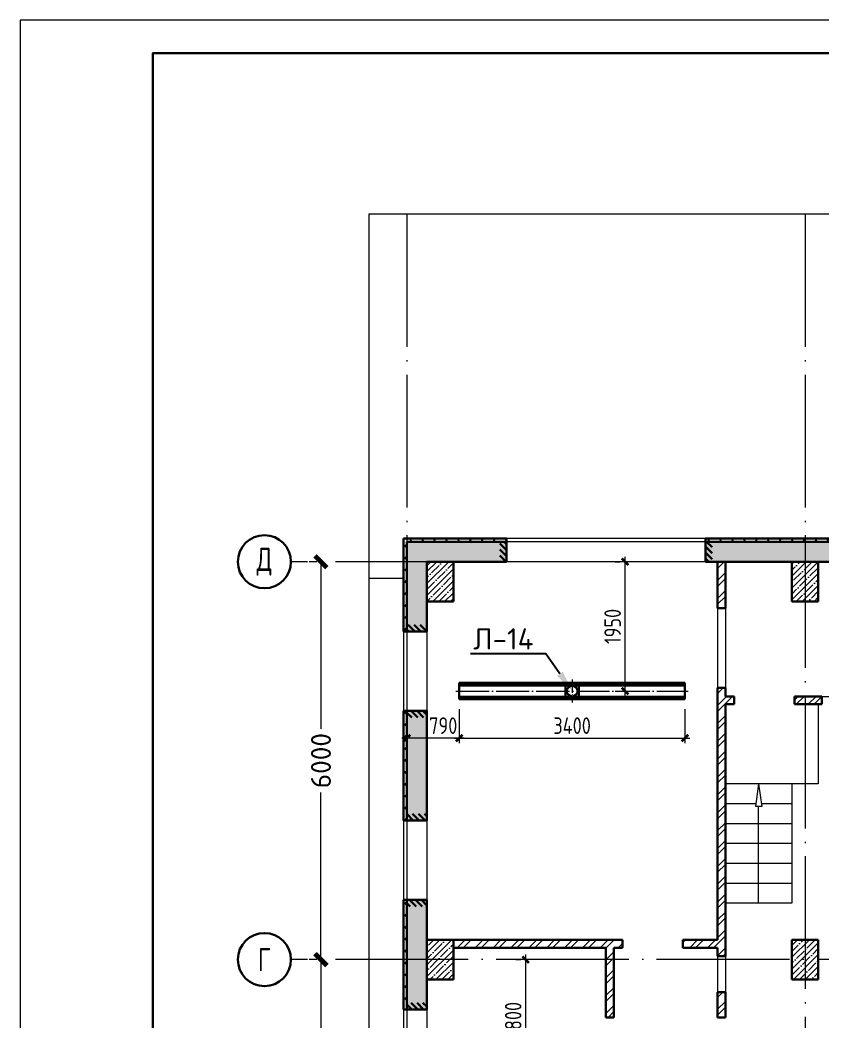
# Model space of a CAD drawing. Extents: x -965262 to 1142518, y -357520 to 71675.
# Drawn here: x 466168 to 478253, y -213130 to -198038 of the extents above; entities that cross this region are included whole.
import ezdxf
from ezdxf import colors
from ezdxf.entities.mleader import LeaderData, LeaderLine
from ezdxf.math import Vec2, Vec3

# ---------------------------------------------------------------- set-up
doc = ezdxf.new("R2010")
doc.units = 0
doc.header["$LTSCALE"] = 10
doc.linetypes.add('DOTE', pattern=[2.42, 2, -0.2, 0.02, -0.2])
doc.layers.get('0').update_dxf_attribs({"linetype": 'CONTINUOUS', "lineweight": 30})
doc.layers.get('Defpoints').update_dxf_attribs({"linetype": 'CONTINUOUS'})
doc.layers.add('DOTE', color=7, linetype='DOTE', lineweight=9)
doc.layers.add('Полы_лотки', color=7, linetype='CONTINUOUS', lineweight=30)
doc.styles.add('GOST 2.304', font='isocpeur.ttf', dxfattribs={"width": 0.75, "height": 250})
doc.styles.get("Standard").update_dxf_attribs({"font": 'isocpeur.ttf', "height": 300})
doc.styles.add('ГОСТ 2м', font='isocpeur.ttf', dxfattribs={"width": 0.8, "height": 250})
doc.dimstyles.get("Standard").update_dxf_attribs({"dimscale": 100, "dimtxt": 300, "dimasz": 1.8, "dimexe": 1.8, "dimexo": 0.625, "dimgap": 0.9, "dimtad": 0, "dimdec": 0, "dimzin": 0, "dimdsep": 46, "dimtxsty": 'Standard', "dimblk": 'ARCHTICK', "dimcen": 0.9, "dimclrd": 256, "dimclre": 256, "dimclrt": 256, "dimadec": 0, "dimazin": 0, "dimtfac": 1, "dimtdec": 0, "dimtofl": 0, "dimtmove": 0, "dimatfit": 3, "dimfxl": 1, "dimtolj": 1, "dimtzin": 0, "dimlwd": 15, "dimlwe": 15, "dimarcsym": 0})
doc.dimstyles.new('ГОСТ 2м', dxfattribs={"dimtxt": 250, "dimasz": 100, "dimexe": 75, "dimexo": 150, "dimgap": 62.5, "dimtad": 1, "dimdec": 0, "dimtxsty": 'ГОСТ 2м', "dimblk": 'ARCHTICK', "dimcen": 150, "dimdle": 75, "dimclrd": 256, "dimclre": 256, "dimclrt": 256, "dimadec": 0, "dimazin": 0, "dimtfac": 1, "dimtdec": 0, "dimtmove": 0, "dimatfit": 3, "dimldrblk": 'OBLIQUE', "dimfxl": 1, "dimlwd": 15, "dimlwe": 15, "dimarcsym": 0})
pattern_1 = [(45, (417455.74, -221325.13), (-89.80256, 89.80256), []), (45, (417545.54, -221325.13), (-89.80256, 89.80256), [158.75, -31.75, 0, -31.75])]
pattern_2 = [(135, (417455.74, -221325.13), (-89.80256, -89.80256), []), (225, (417455.74, -221325.13), (89.80256, -89.80256), [])]
pattern_3 = [(135, (-328875.35, -311830.84), (-44.9012806, -44.9012806), [])]

# ---------------------------------------------------------------- blocks, each defined once
blk = doc.blocks.new('_ArchTick')
at = {"color": 0, "linetype": 'ByBlock', "lineweight": 0, "const_width": 0.4}
blk.add_lwpolyline([(-0.5, -0.5), (0.5, 0.5)], dxfattribs=at)
blk = doc.blocks.new('*D1880')
at = {"lineweight": 15, "transparency": 16777216}
for p, q in [((470641, -212205), (470523, -212205)), ((470703, -212205), (470703, -214725)), ((470703, -218205), (470703, -215685)), ((470641, -218205), (470523, -218205))]:
    blk.add_line(p, q, dxfattribs=at)
at = {"layer": 'Defpoints', "color": 0, "lineweight": 15, "transparency": 16777216}
for p in [(470703, -212205), (470703, -212205), (470703, -218205, 1451)]:
    blk.add_point(p, dxfattribs=at)
at = {"lineweight": 15, "transparency": 16777216, "xscale": 180, "yscale": 180, "zscale": 180}
for p, rotation in [((470703, -212205), 90), ((470703, -218205), 270)]:
    blk.add_blockref('_ArchTick', p, dxfattribs=dict(at, rotation=rotation))
at = {"lineweight": 15, "transparency": 16777216, "insert": (470703, -215205), "char_height": 300, "attachment_point": 5, "rotation": 90}
blk.add_mtext('\\A1;6000', dxfattribs=at)
blk = doc.blocks.new('*D1881')
at = {"lineweight": 15, "transparency": 16777216}
for p, q in [((470641, -206205), (470523, -206205)), ((470703, -206205), (470703, -208725)), ((470703, -212205), (470703, -209685)), ((470641, -212205), (470523, -212205))]:
    blk.add_line(p, q, dxfattribs=at)
at = {"layer": 'Defpoints', "color": 0, "lineweight": 15, "transparency": 16777216}
for p in [(470703, -206205), (470703, -206205), (470703, -212205, 1451)]:
    blk.add_point(p, dxfattribs=at)
at = {"lineweight": 15, "transparency": 16777216, "xscale": 180, "yscale": 180, "zscale": 180}
for p, rotation in [((470703, -206205), 90), ((470703, -212205), 270)]:
    blk.add_blockref('_ArchTick', p, dxfattribs=dict(at, rotation=rotation))
at = {"lineweight": 15, "transparency": 16777216, "insert": (470703, -209205), "char_height": 300, "attachment_point": 5, "rotation": 90}
blk.add_mtext('\\A1;6000', dxfattribs=at)
blk = doc.blocks.new('*D1992')
at = {"lineweight": 15, "transparency": 16777216}
for p, q in [((473788, -214080), (473788, -212130)), ((473638, -212205), (473713, -212205)), ((473420, -214005), (473863, -214005))]:
    blk.add_line(p, q, dxfattribs=at)
at = {"layer": 'Defpoints', "color": 0, "lineweight": 15, "transparency": 16777216}
for p in [(473788, -212205), (473788, -212205), (473270, -214005, 1421)]:
    blk.add_point(p, dxfattribs=at)
at = {"lineweight": 15, "transparency": 16777216, "xscale": 100, "yscale": 100, "zscale": 100}
for p, rotation in [((473788, -212205), 90), ((473788, -214005), 270)]:
    blk.add_blockref('_ArchTick', p, dxfattribs=dict(at, rotation=rotation))
at = {"lineweight": 15, "transparency": 16777216, "insert": (473600, -213105), "char_height": 250, "attachment_point": 5, "rotation": 90, "style": 'ГОСТ 2м'}
blk.add_mtext('1800', dxfattribs=at)
blk = doc.blocks.new('_Oblique')
at = {"color": 0, "linetype": 'ByBlock', "lineweight": -2}
blk.add_line((-0.5, -0.5), (0.5, 0.5), dxfattribs=at)
blk = doc.blocks.new('*D1993')
at = {"lineweight": 15, "transparency": 16777216}
for p, q in [((475286, -208231), (475286, -206130)), ((475136, -206205), (475211, -206205)), ((475136, -208156), (475211, -208156))]:
    blk.add_line(p, q, dxfattribs=at)
at = {"layer": 'Defpoints', "color": 0, "lineweight": 15, "transparency": 16777216}
for p in [(475286, -206205), (475286, -206205), (475286, -208156)]:
    blk.add_point(p, dxfattribs=at)
at = {"lineweight": 15, "transparency": 16777216, "xscale": 100, "yscale": 100, "zscale": 100}
for p, rotation in [((475286, -206205), 90), ((475286, -208156), 270)]:
    blk.add_blockref('_ArchTick', p, dxfattribs=dict(at, rotation=rotation))
at = {"lineweight": 15, "transparency": 16777216, "insert": (475098, -207181), "char_height": 250, "attachment_point": 5, "rotation": 90, "style": 'ГОСТ 2м'}
blk.add_mtext('1950', dxfattribs=at)
blk = doc.blocks.new('*D1994')
at = {"lineweight": 15, "transparency": 16777216}
for p, q in [((472788, -208428), (472788, -208939)), ((471998, -208714), (471998, -208789)), ((472863, -208864), (471923, -208864))]:
    blk.add_line(p, q, dxfattribs=at)
at = {"layer": 'Defpoints', "color": 0, "lineweight": 15, "transparency": 16777216}
for p in [(472788, -208278, 1421), (471998, -208864), (471998, -208864)]:
    blk.add_point(p, dxfattribs=at)
at = {"lineweight": 15, "transparency": 16777216, "xscale": 100, "yscale": 100, "zscale": 100, "rotation": 180}
blk.add_blockref('_ArchTick', (471998, -208864), dxfattribs=at)
at = {"lineweight": 15, "transparency": 16777216, "xscale": 100, "yscale": 100, "zscale": 100}
blk.add_blockref('_ArchTick', (472788, -208864), dxfattribs=at)
at = {"lineweight": 15, "transparency": 16777216, "insert": (472546, -208677), "char_height": 250, "attachment_point": 5, "style": 'ГОСТ 2м'}
blk.add_mtext('790', dxfattribs=at)
blk = doc.blocks.new('*D1995')
at = {"lineweight": 15, "transparency": 16777216}
for p, q in [((472788, -208428), (472788, -208939)), ((476188, -208428), (476188, -208939)), ((472713, -208864), (476263, -208864))]:
    blk.add_line(p, q, dxfattribs=at)
at = {"layer": 'Defpoints', "color": 0, "lineweight": 15, "transparency": 16777216}
for p in [(472788, -208278, 1421), (476188, -208278, 1421), (476188, -208864)]:
    blk.add_point(p, dxfattribs=at)
at = {"lineweight": 15, "transparency": 16777216, "xscale": 100, "yscale": 100, "zscale": 100, "rotation": 180}
blk.add_blockref('_ArchTick', (472788, -208864), dxfattribs=at)
at = {"lineweight": 15, "transparency": 16777216, "xscale": 100, "yscale": 100, "zscale": 100}
blk.add_blockref('_ArchTick', (476188, -208864), dxfattribs=at)
at = {"lineweight": 15, "transparency": 16777216, "insert": (474488, -208677), "char_height": 250, "attachment_point": 5, "style": 'ГОСТ 2м'}
blk.add_mtext('3400', dxfattribs=at)

msp = doc.modelspace()

# ---------------------------------------------------------------- hatches: boundary and pattern name
at = {"lineweight": 15}
h = msp.add_hatch(dxfattribs=at)
h.set_pattern_fill('ANSI37', scale=40, angle=90)
h.set_pattern_definition(pattern_2)
h.paths.add_polyline_path([(471948.2, -207255.1), (471998.2, -207255.1), (471998.2, -205905.1), (473498.4, -205905.1), (473498.4, -205855.1), (471948.2, -205855.1)])
h = msp.add_hatch(dxfattribs=at)
h.set_pattern_fill('ANSI37', scale=40, angle=90)
h.set_pattern_definition(pattern_2)
h.paths.add_polyline_path([(479498.4, -205905.1), (479498.4, -205855.1), (476498.4, -205855.1), (476498.4, -205905.1)])
h = msp.add_hatch(dxfattribs=at)
h.set_pattern_fill('ANSI35', scale=40)
h.set_pattern_definition([(45, (504603.43, -206035.92), (-179.6051, 179.6051), []), (45, (504783.04, -206035.92), (-179.6051, 179.6051), [317.5, -63.5, 0, -63.5])])
h.paths.add_polyline_path([(505947.3, -205905.1), (503498.4, -205905.1), (503498.4, -206205.1), (505947.3, -206205.1)])
h.paths.add_polyline_path([(479498.4, -205905.1), (476498.4, -205905.1), (476498.4, -206205.1), (479498.4, -206205.1)])
h.paths.add_polyline_path([(485498.4, -205905.1), (482498.4, -205905.1), (482498.4, -206205.1), (485498.4, -206205.1)])
h.paths.add_polyline_path([(491498.4, -205905.1), (488498.4, -205905.1), (488498.4, -206205.1), (491498.4, -206205.1)])
h.paths.add_polyline_path([(497498.4, -205905.1), (494498.4, -205905.1), (494498.4, -206205.1), (497498.4, -206205.1)])
h.paths.add_polyline_path([(505947.3, -205905.1), (500498.4, -205905.1), (500498.4, -206205.1), (505947.3, -206205.1)])
h.paths.add_polyline_path([(507998.2, -205905.1), (507147.3, -205905.1), (507147.3, -206205.1), (507998.2, -206205.1)])
h.paths.add_polyline_path([(507998.2, -230305.1), (507998.2, -230205.1), (507698.2, -230205.1), (507698.2, -230205.1), (507298.2, -230205.1), (506498.2, -230205.1), (506498.2, -230505.1), (507998.2, -230505.1)])
h.paths.add_polyline_path([(503498.2, -230205.1), (503498.2, -230555.1), (500498.2, -230555.1), (500498.2, -230205.1)])
h.paths.add_polyline_path([(497498.2, -230205.1), (496198.2, -230205.1), (496198.2, -230205.1), (495798.2, -230205.1), (494498.2, -230205.1), (494498.2, -230505.1), (497498.2, -230505.1)])
h.paths.add_polyline_path([(491498.2, -230205.1), (490198.2, -230205.1), (490198.2, -230205.1), (489798.2, -230205.1), (488498.2, -230205.1), (488498.2, -230505.1), (491498.2, -230505.1)])
h.paths.add_polyline_path([(485498.2, -230205.1), (484198.2, -230205.1), (484198.2, -230205.1), (483798.2, -230205.1), (482498.2, -230205.1), (482498.2, -230505.1), (485498.2, -230505.1)])
h.paths.add_polyline_path([(479498.2, -230205.1), (478198.2, -230205.1), (478198.2, -230205.1), (477798.2, -230205.1), (476498.2, -230205.1), (476498.2, -230505.1), (479498.2, -230505.1)])
h.paths.add_polyline_path([(473498.2, -230205.1), (472698.2, -230205.1), (472698.2, -230205.1), (472298.2, -230205.1), (471998.2, -230389), (471998.2, -230505.1), (473498.2, -230505.1)])
h.paths.add_polyline_path([(472298.2, -219855.1), (471998.2, -219855.1), (471998.2, -220780.1), (472298.2, -220780.1), (472298.2, -220780.1)])
h.paths.add_polyline_path([(472298.2, -217005.1), (471998.2, -217005.1), (471998.2, -218655.1), (472298.2, -218655.1)])
h.paths.add_polyline_path([(472298.2, -215805.1), (471948.2, -215805.1), (471948.2, -214155.1), (472298.2, -214155.1)])
h.paths.add_polyline_path([(472298.2, -211305.1), (471998.2, -211305.1), (471998.2, -212955.1), (472298.2, -212955.1)])
h.paths.add_polyline_path([(472298.2, -208455.1), (471998.2, -208455.1), (471998.2, -210105.1), (472298.2, -210105.1)])
h.paths.add_polyline_path([(471998.2, -215805.1), (471948.2, -215805.1), (471948.2, -214155.1), (471998.2, -214155.1)])
h.paths.add_polyline_path([(472298.2, -230205.1), (471998.2, -230389), (471998.2, -228704.9), (472298.2, -228704.9)])
h.paths.add_polyline_path([(471998.2, -225704.9), (471998.2, -223780.1), (472298.2, -223780.1), (472298.2, -225704.9)])
h.paths.add_polyline_path([(471998.2, -207255.1), (471998.2, -205905.1), (473498.4, -205905.1), (473498.4, -206205.1), (472298.2, -206206), (472298.2, -207255.1)])
h.paths.add_polyline_path([(500498.2, -230505.1), (503498.2, -230505.1), (503498.2, -230555.1), (500498.2, -230555.1)])
h = msp.add_hatch()
h.set_pattern_fill('ANSI31', scale=20, angle=90)
h.set_pattern_definition(pattern_3)
h.paths.add_polyline_path([(473498.4, -205905.1), (473498.4, -206205.1), (473398.4, -206205.1), (473398.4, -205905.1)])
h = msp.add_hatch()
h.set_pattern_fill('ANSI31', scale=20, angle=90)
h.set_pattern_definition(pattern_3)
h.paths.add_polyline_path([(476598.4, -205905.1), (476598.4, -206205.1), (476498.4, -206205.1), (476498.4, -205905.1)])
h = msp.add_hatch(dxfattribs=at)
h.set_pattern_fill('ANSI35', scale=20, style=0)
h.set_pattern_definition(pattern_1)
h.paths.add_polyline_path([(472698.2, -206205.1), (472298.2, -206205.1), (472298.2, -206805.1), (472698.2, -206805.1)])
h = msp.add_hatch(dxfattribs=at)
h.set_pattern_fill('ANSI32', scale=20)
h.set_pattern_definition([(45, (1218641.28, -223984.9), (-134.70384, 134.70384), []), (45, (1218731.08, -223984.9), (-134.70384, 134.70384), [])])
h.paths.add_polyline_path([(478198.2, -219995.1), (476797.8, -219995.1), (476797.8, -219865.1), (476677.8, -219865.1), (476677.8, -219995.1), (472298.2, -219995.1), (472298.2, -220115.1), (477948.2, -220115.1), (477948.2, -220375.1), (478198.2, -220375.1)], flags=17)
h.paths.add_polyline_path([(478198.2, -219995.1), (476798.2, -219995.1), (476798.2, -219865.1), (476678.2, -219865.1), (476678.2, -219995.1), (472298.2, -219995.1), (472298.2, -220115.1), (477948.2, -220115.1), (477948.2, -220375.1), (478198.2, -220375.1)], flags=16)
h.paths.add_polyline_path([(499188.2, -216605.1), (499058.2, -216605.1), (499058.2, -216735.1), (499188.2, -216735.1)], flags=17)
h.paths.add_polyline_path([(499188.2, -216605.1), (499058.2, -216605.1), (499058.2, -216735.1), (499188.2, -216735.1)], flags=16)
h.paths.add_polyline_path([(503518.2, -227685.1), (503398.2, -227685.1), (503398.2, -227975.1), (503518.2, -227975.1)], flags=17)
h.paths.add_polyline_path([(472698.2, -212025.1), (472698.2, -211905.1), (475247.8, -211905.2), (475247.8, -212025.1), (475117.8, -212025.1), (475117.8, -213075.1), (474997.8, -213075.1), (474997.8, -212025.1), (472698.2, -212025.1)])
h.paths.add_polyline_path([(476677.8, -212155.2), (476677.8, -212025.1), (476157.8, -212025.1), (476157.8, -211905.1), (476677.8, -211905.1), (476677.8, -208105.1), (476797.8, -208107.7), (476797.8, -208235.1), (476927.8, -208235.1), (476927.8, -208355.1), (476797.8, -208355.1), (476797.7, -212155.2), (476677.8, -212155.2)])
h.paths.add_polyline_path([(476677.8, -213075.1), (476677.8, -212695.2), (476797.8, -212695.2), (476797.8, -213075.1)])
h.paths.add_polyline_path([(476677.8, -214364.9), (476677.8, -213985.1), (476797.8, -213985.1), (476797.8, -214364.9), (476677.8, -214364.9)])
h.paths.add_polyline_path([(472298.2, -215155.1), (472298.2, -215035.2), (474997.8, -215035.2), (474997.8, -213985.1), (475117.8, -213985.1), (475117.8, -215035), (475247.8, -215035.1), (475247.8, -215155.1), (472298.2, -215155.1)])
h.paths.add_polyline_path([(476677.8, -215285.1), (476677.8, -215155.1), (476158, -215155.1), (476158, -215035.1), (476677.8, -215035.1), (476677.8, -214904.9), (476797.8, -214904.9), (476797.8, -215285.1), (476677.8, -215285.1)])
h.paths.add_polyline_path([(476547.8, -217765), (476547.8, -217385), (476797.8, -217385), (476797.8, -217765)])
h.paths.add_polyline_path([(472298.2, -220115.1), (472298.2, -219995.1), (476678.6, -219995.1), (476678.6, -219865.1), (476797.8, -219864.8), (476798.7, -219995.1), (478198.2, -219995.1), (478198.2, -220375.1), (477948.2, -220375.1), (477948.2, -220115.1), (472298.2, -220115.1)])
h.paths.add_polyline_path([(472697.8, -224105.1), (472698.2, -223985.1), (477798.2, -223985.1), (477798.2, -224105.1), (472698.2, -224105.1)])
h.paths.add_polyline_path([(477948.2, -223905.1), (477948.2, -223385.1), (478198.2, -223385.1), (478198.2, -223905.1)])
h.paths.add_polyline_path([(476677.8, -206905.1), (476677.8, -206205.1), (476797.8, -206205.1), (476797.8, -206905.1)])
h.paths.add_polyline_path([(477837.8, -208355.1), (477837.8, -208235.1), (478253.3, -208235.1), (478253.3, -208355.1)])
h.paths.add_polyline_path([(480743.3, -208355.1), (480743.3, -208235.1), (481250.7, -208235.1), (481253.2, -208355.1)])
h.paths.add_polyline_path([(483743.3, -208355.1), (483743.3, -208235.1), (484253.2, -208235.1), (484253.2, -208355.1)])
h.paths.add_polyline_path([(486743.3, -208355.1), (486743.3, -208235.1), (487253.2, -208235.1), (487253.2, -208355.1)])
h.paths.add_polyline_path([(489743.3, -208355.1), (489743.3, -208235.1), (490253.2, -208235.1), (490253.2, -208355.1)])
h.paths.add_polyline_path([(492743.3, -208355.1), (492743.3, -208235.1), (493253.2, -208235.1), (493253.2, -208355.1)])
h.paths.add_polyline_path([(495743.3, -208355.1), (495743.3, -208235.1), (496253.2, -208235.1), (496253.2, -208355.1)])
h.paths.add_polyline_path([(498808.2, -208355.1), (498808.2, -208235.1), (499188.2, -208235.1), (499188.2, -208355.1), (499058.2, -208355.1), (499058.2, -208615.1), (498938.2, -208615.1), (498938.2, -208355.1)])
h.paths.add_polyline_path([(501743.3, -208355.1), (501743.3, -208235.1), (502253.2, -208235.1), (502253.2, -208355.1)])
h.paths.add_polyline_path([(504808.2, -208355.1), (504808.2, -208235.1), (507998.2, -208235.1), (507998.2, -208355.1)])
h.paths.add_polyline_path([(498938.2, -211110.1), (498938.2, -210730.1), (499188.2, -210730.1), (499188.2, -211110.1)])
h.paths.add_polyline_path([(498938.2, -213605.1), (498938.2, -213225.1), (499188.2, -213225.1), (499188.2, -213605.1)])
h.paths.add_polyline_path([(498938.2, -216985.1), (498938.2, -216605.1), (499188.2, -216605.1), (499188.2, -216855.1), (499058.2, -216855.1), (499058.2, -216985.1)])
h.paths.add_polyline_path([(500238.2, -216855.1), (500238.2, -216735.1), (500618.2, -216735.1), (500618.2, -216855.1)])
h.paths.add_polyline_path([(501668.2, -216855.1), (501668.2, -216735.1), (501918.2, -216735.1), (501918.2, -217905.1), (501798.2, -217905.1), (501798.2, -216855.1)])
h.paths.add_polyline_path([(502198.2, -218505.1), (502198.2, -218385.1), (507298.2, -218385.1), (507298.2, -218505.1)])
h.paths.add_polyline_path([(507698.2, -218505.1), (507698.2, -218385.1), (507998.2, -218385.1), (507998.2, -218505.1)])
h.paths.add_polyline_path([(501668.2, -221845.1), (501668.2, -221725.1), (501798.2, -221725.1), (501798.2, -220570.1), (501918.2, -220570.1), (501918.2, -221725.1), (507998.2, -221725.1), (507998.2, -221845.1)])
h.paths.add_polyline_path([(501798.2, -219660.1), (501798.2, -218505.1), (501918.2, -218505.1), (501918.2, -219660.1)])
h.paths.add_polyline_path([(498938.2, -219480.1), (498938.2, -219100.1), (499188.2, -219100.1), (499188.2, -219480.1)])
h.paths.add_polyline_path([(498938.2, -221845.1), (498938.2, -221595.1), (499058.2, -221595.1), (499058.2, -221725.1), (500758.2, -221725.1), (500758.2, -221845.1)])
h.paths.add_polyline_path([(507698.2, -224025.1), (507698.2, -223905.1), (507998.2, -223905.1), (507998.2, -224025.1), (507698.2, -224025.1)])
h.paths.add_polyline_path([(507698.2, -224505.1), (507698.2, -224385.1), (507998.2, -224385.1), (507998.2, -224505.1), (507698.2, -224505.1)])
h.paths.add_polyline_path([(503398.2, -227975.1), (503398.2, -224665.1), (506098.2, -224665.1), (506098.2, -225885.1), (507998.2, -225885.1), (507998.2, -226005.1), (505978.2, -226005.1), (505978.2, -224785.1), (503518.2, -224785.1), (503518.2, -227975.1)])
h.paths.add_polyline_path([(501417.8, -229135.1), (501417.8, -229015.1), (503398.2, -229015.1), (503398.2, -228885.1), (503518.2, -228885.1), (503518.2, -229135.1), (501417.8, -229135.1)])
h.paths.add_polyline_path([(501297.8, -230205.1), (501297.8, -229395.1), (501417.8, -229395.1), (501417.8, -230205.1)])
h.paths.add_polyline_path([(476678.6, -219995.1), (476678.2, -219995.1), (476678.2, -219865.1), (476678.6, -219865.1)], flags=16)
h.paths.add_polyline_path([(476798.7, -219995.1), (476798.2, -219995.1), (476798.2, -219865.1), (476798.7, -219865.1)], flags=16)
h.paths.add_polyline_path([(503518.2, -227685.1), (503398.2, -227685.1), (503398.2, -227675.1), (503518.2, -227675.1)], flags=17)
h = msp.add_hatch(dxfattribs=at)
h.set_pattern_fill('ANSI35', scale=20, style=0)
h.set_pattern_definition(pattern_1)
h.paths.add_polyline_path([(478198.2, -206205.1), (477798.2, -206205.1), (477798.2, -206805.1), (478198.2, -206805.1)])
h = msp.add_hatch()
h.set_pattern_fill('ANSI31', scale=20, angle=90)
h.set_pattern_definition(pattern_3)
h.paths.add_polyline_path([(471998.2, -207155.1), (472298.2, -207155.1), (472298.2, -207255.1), (471998.2, -207255.1)])
h = msp.add_hatch(dxfattribs=at)
h.set_pattern_fill('ANSI37', scale=40, angle=90)
h.set_pattern_definition(pattern_2)
h.paths.add_polyline_path([(471998.2, -208455.1), (471948.2, -208455.1), (471948.2, -210105.1), (471998.2, -210105.1)])
h = msp.add_hatch()
h.set_pattern_fill('ANSI31', scale=20, angle=90)
h.set_pattern_definition(pattern_3)
h.paths.add_polyline_path([(471998.2, -208455.1), (472298.2, -208455.1), (472298.2, -208555.1), (471998.2, -208555.1)])
h = msp.add_hatch()
h.set_pattern_fill('ANSI31', scale=20, angle=90)
h.set_pattern_definition(pattern_3)
h.paths.add_polyline_path([(471998.2, -210005.1), (472298.2, -210005.1), (472298.2, -210105.1), (471998.2, -210105.1)])
h = msp.add_hatch(dxfattribs=at)
h.set_pattern_fill('ANSI37', scale=40, angle=90)
h.set_pattern_definition(pattern_2)
h.paths.add_polyline_path([(471998.2, -211305.1), (471948.2, -211305.1), (471948.2, -212955.1), (471998.2, -212955.1)])
h = msp.add_hatch()
h.set_pattern_fill('ANSI31', scale=20, angle=90)
h.set_pattern_definition(pattern_3)
h.paths.add_polyline_path([(471998.2, -211305.1), (472298.2, -211305.1), (472298.2, -211405.1), (471998.2, -211405.1)])
h = msp.add_hatch(dxfattribs=at)
h.set_pattern_fill('ANSI35', scale=20, style=0)
h.set_pattern_definition(pattern_1)
h.paths.add_polyline_path([(472698.2, -211905.1), (472298.2, -211905.1), (472298.2, -212505.1), (472698.2, -212505.1)])
h = msp.add_hatch(dxfattribs=at)
h.set_pattern_fill('ANSI35', scale=20, style=0)
h.set_pattern_definition(pattern_1)
h.paths.add_polyline_path([(478198.2, -211905.1), (477798.2, -211905.1), (477798.2, -212505.1), (478198.2, -212505.1)])
h = msp.add_hatch()
h.set_pattern_fill('ANSI31', scale=20, angle=90)
h.set_pattern_definition(pattern_3)
h.paths.add_polyline_path([(471998.2, -212855.1), (472298.2, -212855.1), (472298.2, -212955.1), (471998.2, -212955.1)])

# ---------------------------------------------------------------- linework, layer by layer
at = {"color": 5, "lineweight": 15, "ltscale": 10, "extrusion": (1, 0, 0)}
msp.add_line((471426.7, -200967.3, 13061.6), (471426.7, -214771.6, 13061.6), dxfattribs=at)
at = {"color": 5, "lineweight": 15, "ltscale": 10, "extrusion": (-1.83697e-16, -1, 0)}
msp.add_line((489574.3, -200967.3, 13061.6), (471426.7, -200967.3, 13061.6), dxfattribs=at)
at = {"color": 7}
for p, q in [((471948.2, -205855.1, 11223.1), (471948.2, -207255.1, 11223.1)), ((473498.4, -205855.1, 11223.1), (471948.2, -205855.1, 11223.1)), ((473498.4, -206205.1, 11223.1), (473498.4, -205855.1, 11223.1)), ((476498.4, -205855.1, 11223.1), (476498.4, -206205.1, 11223.1)), ((479498.4, -205855.1, 11223.1), (476498.4, -205855.1, 11223.1)), ((471998.2, -205905.1, 11223.1), (471998.2, -207255.1, 11223.1)), ((473498.4, -205905.1, 11223.1), (471998.2, -205905.1, 11223.1)), ((479498.4, -205905.1, 11223.1), (476498.4, -205905.1, 11223.1)), ((472298.2, -206205.1, 11223.1), (473498.4, -206205.1, 11223.1)), ((472298.2, -206205.1, 11253.1), (472298.2, -207255.1, 11223.1)), ((476498.4, -206205.1, 11223.1), (479498.4, -206205.1, 11223.1)), ((476677.8, -206905.1, 11253.1), (476677.8, -206205.1, 11253.1)), ((476677.8, -206205.1, 11253.1), (476797.8, -206205.1, 11253.1)), ((476797.8, -206205.1, 11253.1), (476797.8, -206905.1, 11253.1)), ((476677.8, -206905.1, 11253.1), (476677.8, -206905.1, 11253.1)), ((476797.8, -206905.1, 11253.1), (476677.8, -206905.1, 11253.1)), ((471948.2, -207255.1, 11223.1), (472298.2, -207255.1, 11223.1)), ((476677.8, -211905.2, 11253.1), (476677.8, -208105.1, 11253.1)), ((476677.8, -208105.1, 11253.1), (476797.8, -208105.1, 11253.1)), ((476797.8, -208105.1, 11253.1), (476797.8, -208235.1, 11253.1)), ((476797.8, -208235.1, 11253.1), (476927.8, -208235.1, 11253.1)), ((476927.8, -208235.1, 11253.1), (476927.8, -208355.1, 11253.1)), ((477837.8, -208235.1, 11253.1), (478253.3, -208235.1, 11253.1)), ((477837.8, -208355.1, 11253.1), (477837.8, -208235.1, 11253.1)), ((478253.3, -208235.1, 11253.1), (478253.3, -208355.1, 11253.1)), ((476927.8, -208355.1, 11253.1), (476797.8, -208355.1, 11253.1)), ((476797.8, -208355.1, 11253.1), (476797.8, -212155.2, 11253.1)), ((478253.3, -208355.1, 11253.1), (477837.8, -208355.1, 11253.1)), ((477837.8, -208355.1, 11253.1), (477837.8, -208355.1, 11253.1)), ((472298.2, -208455.1, 11223.1), (471948.2, -208455.1, 11223.1)), ((471948.2, -208455.1, 11223.1), (471948.2, -210105.1, 11223.1)), ((471998.2, -208455.1, 11223.1), (471998.2, -210105.1, 11223.1)), ((472298.2, -208455.1, 11223.1), (472298.2, -210105.1, 11223.1)), ((471948.2, -210105.1, 11223.1), (472298.2, -210105.1, 11223.1)), ((472298.2, -211305.1, 11223.1), (471948.2, -211305.1, 11223.1)), ((471948.2, -211305.1, 11223.1), (471948.2, -212955.1, 11223.1)), ((471998.2, -211305.1, 11223.1), (471998.2, -212955.1, 11223.1)), ((472298.2, -211305.1, 11223.1), (472298.2, -212955.1, 11223.1)), ((472298.2, -211905.1, 11253.1), (472298.2, -212505.1, 11253.1)), ((472698.2, -212025.1, 11253.1), (472698.2, -211905.1, 11253.1)), ((472698.2, -211905.1, 11253.1), (475247.8, -211905.2, 11253.1)), ((474997.8, -212025.1, 11253.1), (472698.2, -212025.1, 11253.1)), ((474997.8, -213075.1, 11253.1), (474997.8, -212025.1, 11253.1)), ((475117.8, -212025.1, 11253.1), (475117.8, -213075.1, 11253.1)), ((475247.8, -212025.1, 11253.1), (475117.8, -212025.1, 11253.1)), ((475247.8, -211905.2, 11253.1), (475247.8, -212025.1, 11253.1)), ((476157.8, -212025.1, 11253.1), (476157.8, -211905.1, 11253.1)), ((476157.8, -211905.1, 11253.1), (476677.8, -211905.2, 11253.1)), ((476157.8, -212025.2, 11253.1), (476157.8, -212025.1, 11253.1)), ((476677.8, -212025.1, 11253.1), (476157.8, -212025.2, 11253.1)), ((476677.8, -212155.2, 11253.1), (476677.8, -212025.1, 11253.1)), ((476797.8, -212155.2, 11253.1), (476677.8, -212155.2, 11253.1)), ((476677.8, -213075.1, 11253.1), (476677.8, -212695.2, 11253.1)), ((476677.8, -212695.2, 11253.1), (476797.8, -212695.2, 11253.1)), ((476797.8, -212695.2, 11253.1), (476797.8, -213075.1, 11253.1)), ((471948.2, -212955.1, 11223.1), (472298.2, -212955.1, 11223.1)), ((474997.8, -213075.1, 11253.1), (474997.8, -213075.1, 11253.1)), ((475117.8, -213075.1, 11253.1), (474997.8, -213075.1, 11253.1)), ((476797.8, -213075.1, 11253.1), (476677.8, -213075.1, 11253.1)), ((476677.8, -213075.1, 11253.1), (476677.8, -213075.1, 11253.1))]:
    msp.add_line(p, q, dxfattribs=at)
at = {"color": 7, "lineweight": 15}
for p, q in [((476498.4, -205855.1, 11223.1), (473498.4, -205855.1, 11223.1)), ((476498.4, -205905.1, 11223.1), (473498.4, -205905.1, 11223.1)), ((476498.4, -206205.1, 11223.1), (473498.4, -206205.1, 11223.1)), ((471426.7, -206455.1, 11223.1), (471948.2, -206455.1, 11223.1)), ((476677.8, -206905.1, 11253.1), (476677.8, -208105.1, 11253.1)), ((476797.8, -206905.1, 11253.1), (476797.8, -208105.1, 11253.1)), ((471948.2, -207255.1, 11223.1), (471948.2, -208455.1, 11223.1)), ((471998.2, -207255.1, 11223.1), (471998.2, -208455.1, 11223.1)), ((472298.2, -207255.1, 11223.1), (472298.2, -208455.1, 11223.1)), ((478253.3, -208235.1, 11253.1), (480743.3, -208235.1, 11253.1)), ((476797.8, -208355.1, 11253.1), (476798.2, -211355.1, 11253.1)), ((478198.2, -208355.1, 11253.1), (478198.2, -209555.1, 11253.1)), ((478198.2, -209555.1, 11253.1), (476797.8, -209555.1, 11253.1)), ((477798.2, -209555.1, 11253.1), (476798.2, -209555.1, 11253.1)), ((477298.2, -209555.1, 11253.1), (477249.2, -209894.4, 11253.1)), ((477298.2, -209555.1, 11253.1), (477347.2, -209894.4, 11253.1)), ((477798.2, -209555.1, 11253.1), (477798.2, -211355.1, 11253.1)), ((477254.9, -209855.1, 11253.1), (476798.2, -209855.1, 11253.1)), ((477347.2, -209894.4, 11253.1), (477249.2, -209894.4, 11253.1)), ((477298.2, -211355.1, 11253.1), (477298.2, -209894.4, 11253.1)), ((477798.2, -209855.1, 11253.1), (477341.6, -209855.1, 11253.1)), ((471948.2, -210105.1, 11223.1), (471948.2, -211305.1, 11223.1)), ((471998.2, -210105.1, 11223.1), (471998.2, -211305.1, 11223.1)), ((472298.2, -210105.1, 11223.1), (472298.2, -211305.1, 11223.1)), ((477798.2, -210155.1, 11253.1), (476798.2, -210155.1, 11253.1)), ((477798.2, -210455.1, 11253.1), (476798.2, -210455.1, 11253.1)), ((477798.2, -210755.1, 11253.1), (476798.2, -210755.1, 11253.1)), ((477798.2, -211055.1, 11253.1), (476798.2, -211055.1, 11253.1)), ((477798.2, -211355.1, 11253.1), (476798.2, -211355.1, 11253.1)), ((476677.8, -212155.2, 11253.1), (476677.8, -212695.2, 11253.1)), ((476797.8, -212155.2, 11253.1), (476797.8, -212695.2, 11253.1)), ((471948.2, -212955.1, 11223.1), (471948.2, -214155.1, 11223.1)), ((471998.2, -212955.1, 11223.1), (471998.2, -214155.1, 11223.1)), ((472298.2, -212955.1, 11223.1), (472298.2, -214155.1, 11223.1))]:
    msp.add_line(p, q, dxfattribs=at)
at = {"color": 7, "lineweight": 30}
for p, q in [((472298.2, -206205.1, 11253.1), (472298.2, -206805.1, 11253.1)), ((472698.2, -206205.1, 11253.1), (472298.2, -206205.1, 11253.1)), ((472698.2, -206805.1, 11253.1), (472698.2, -206205.1, 11253.1)), ((477798.2, -206205.1, 11253.1), (477798.2, -206805.1, 11253.1)), ((478198.2, -206205.1, 11253.1), (477798.2, -206205.1, 11253.1)), ((478198.2, -206805.1, 11253.1), (478198.2, -206205.1, 11253.1)), ((472298.2, -206805.1, 11253.1), (472698.2, -206805.1, 11253.1)), ((477798.2, -206805.1, 11253.1), (478198.2, -206805.1, 11253.1)), ((472698.2, -211905.1, 11253.1), (472298.2, -211905.1, 11253.1)), ((472698.2, -212505.1, 11253.1), (472698.2, -211905.1, 11253.1)), ((477798.2, -211905.1, 11253.1), (477798.2, -212505.1, 11253.1)), ((478198.2, -211905.1, 11253.1), (477798.2, -211905.1, 11253.1)), ((478198.2, -212505.1, 11253.1), (478198.2, -211905.1, 11253.1)), ((472298.2, -212505.1, 11253.1), (472698.2, -212505.1, 11253.1)), ((477798.2, -212505.1, 11253.1), (478198.2, -212505.1, 11253.1))]:
    msp.add_line(p, q, dxfattribs=at)
at = {"color": 5}
for p, q in [((472787.8, -208033.4, 11223.1), (472787.8, -208278.4, 11223.1)), ((472787.8, -208033.4, 11223.1), (476187.8, -208033.4, 11223.1)), ((476187.8, -208053.4, 11223.1), (472787.8, -208053.4, 11223.1)), ((476187.8, -208070.9, 11223.1), (472787.8, -208070.9, 11223.1)), ((476187.8, -208278.4, 11223.1), (476187.8, -208033.4, 11223.1)), ((476187.8, -208240.9, 11223.1), (472787.8, -208240.9, 11223.1)), ((472787.8, -208258.4, 11223.1), (476187.8, -208258.4, 11223.1)), ((472787.8, -208278.4, 11223.1), (476187.8, -208278.4, 11223.1))]:
    msp.add_line(p, q, dxfattribs=at)
at = {"color": 5, "ltscale": 100}
for p, q in [((474387.8, -208055.9, 11223.1), (474387.8, -208255.9, 11223.1)), ((474387.8, -208055.9, 11223.1), (474587.8, -208055.9, 11223.1)), ((474587.8, -208055.9, 11223.1), (474587.8, -208255.9, 11223.1)), ((474387.8, -208255.9, 11223.1), (474587.8, -208255.9, 11223.1))]:
    msp.add_line(p, q, dxfattribs=at)
at = {"lineweight": 15, "elevation": 9801.8}
msp.add_lwpolyline([(525617.6, -240087.8), (525617.6, -198037.8), (466167.6, -198037.8), (466167.6, -240087.8)], close=True, dxfattribs=at)
at = {"elevation": 9801.8}
msp.add_lwpolyline([(525117.6, -239587.8), (525117.6, -198537.8), (468167.6, -198537.8), (468167.6, -239587.8)], close=True, dxfattribs=at)
at = {"color": 5}
msp.add_circle((474487.8, -208155.9, 11223.1), 80, dxfattribs=at)
at = {"layer": 'DOTE', "color": 7, "ltscale": 100, "extrusion": (0, -1, 0)}
for p, q in [((471998.2, -200967.3, 9801.8), (471998.2, -232155.4, 9801.8)), ((477998.2, -200967.3, 9801.8), (477998.2, -232155.4, 9801.8))]:
    msp.add_line(p, q, dxfattribs=at)
at = {"layer": 'DOTE', "color": 7, "ltscale": 100}
for p, q in [((509221.8, -206205.1, 9801.8), (470250, -206205.1, 9801.8)), ((509221.8, -212205.1, 9801.8), (470250, -212205.1, 9801.8))]:
    msp.add_line(p, q, dxfattribs=at)
at = {"layer": 'DOTE', "color": 7, "ltscale": 10}
msp.add_line((474487.8, -207983.4, 11223.1), (474487.8, -208328.4, 11223.1), dxfattribs=at)
at = {"layer": 'DOTE', "color": 7, "ltscale": 25}
msp.add_line((472737.8, -208155.9, 11223.1), (476237.8, -208155.9, 11223.1), dxfattribs=at)
at = {"layer": 'DOTE', "color": 7, "linetype": 'Continuous', "lineweight": 30}
for centre in [(469850, -206205.1, 9801.8), (469850, -212205.1, 9801.8)]:
    msp.add_circle(centre, 400, dxfattribs=at)

# ---------------------------------------------------------------- texts
at = {"layer": 'DOTE', "color": 7, "linetype": 'Continuous', "lineweight": 30, "ltscale": 100, "char_height": 350, "width": 800, "attachment_point": 5, "style": 'GOST 2.304'}
for s, insert in [('Д', (469850, -206205.1, 9801.8)), ('Г', (469850, -212205.1, 9801.8))]:
    msp.add_mtext(s, dxfattribs=dict(at, insert=insert))

# ---------------------------------------------------------------- dimensions: what is measured, and where the dimension line sits
at = {"color": 7, "lineweight": 15}
for base, p1, p2, picture, middle in [((470703.2, -206205.1, 9801.8), (470703.2, -212205.1, 11253.1), (470703.2, -206205.1, 9801.8), '*D1881', (470703.2, -209205.1, 9801.8)), ((470703.2, -212205.1, 9801.8), (470703.2, -218205.1, 11253.1), (470703.2, -212205.1, 9801.8), '*D1880', (470703.2, -215205.1, 9801.8))]:
    dim = msp.add_linear_dim(base=base, p1=p1, p2=p2, angle=90, dimstyle='Standard', dxfattribs=at)
    dim.commit()
    dim.dimension.update_dxf_attribs({"geometry": picture, "text_midpoint": middle})
at = {"lineweight": 15}
dim = msp.add_linear_dim(base=(475285.9, -206205.1, 9801.8), p1=(475285.9, -208155.9, 9801.8), p2=(475285.9, -206205.1, 9801.8), angle=90, text='1950', dimstyle='ГОСТ 2м', dxfattribs=at)
dim.commit()
dim.dimension.update_dxf_attribs({"geometry": '*D1993', "text_midpoint": (475098.4, -207180.5, 9801.8)})
dim = msp.add_linear_dim(base=(471998.2, -208864.4, 9801.8), p1=(472787.8, -208278.4, 11223.1), p2=(471998.2, -208864.4, 9801.8), dimstyle='ГОСТ 2м', dxfattribs=at)
dim.commit()
dim.dimension.update_dxf_attribs({"geometry": '*D1994', "text_midpoint": (472546.1, -208864.4, 9801.8), "dimtype": 160})
dim = msp.add_linear_dim(base=(476187.8, -208864.4, 9801.8), p1=(472787.8, -208278.4, 11223.1), p2=(476187.8, -208278.4, 11223.1), dimstyle='ГОСТ 2м', dxfattribs=at)
dim.commit()
dim.dimension.update_dxf_attribs({"geometry": '*D1995', "text_midpoint": (474487.8, -208676.9, 9801.8)})
dim = msp.add_linear_dim(base=(473788, -212205.1, 9801.8), p1=(473269.8, -214004.9, 11223.1), p2=(473788, -212205.1, 9801.8), angle=90, dimstyle='ГОСТ 2м', dxfattribs=at)
dim.commit()
dim.dimension.update_dxf_attribs({"geometry": '*D1992', "text_midpoint": (473600.5, -213105, 9801.8)})

# ---------------------------------------------------------------- leaders
at = {"layer": 'Полы_лотки', "color": 5, "lineweight": 15}
ml = msp.add_multileader_mtext('Standard', dxfattribs=at)
ml.set_content('Л-14', color=5)
ml.set_leader_properties()
ml.build(insert=Vec2(0, 0))
ml.multileader.update_dxf_attribs({"has_text_frame": 1, "text_right_attachment_type": 6, "dogleg_length": 36, "arrow_head_size": 320})
ctx = ml.context
ctx.base_point, ctx.char_height, ctx.arrow_head_size, ctx.landing_gap_size, ctx.plane_origin = Vec3(473059.6, -207369.3, 9801.8), 320, 320, 16, Vec3(455254.5, -217724.9, 9801.8)
ctx.right_attachment, ctx.text_align_type = 6, 2
notes = []
notes.append((ctx, [(1, (1, 1, 0), (474092.8, -207593.3, 9801.8), (-1, 0), 169.3, [(0, [(474487.8, -208155.9, 9801.8)], 0, [])])]))
ctx.mtext.insert, ctx.mtext.defined_height, ctx.mtext.alignment, ctx.mtext.flow_direction = Vec3(473907.6, -207209.3, 9801.8), 8269.8, 3, 5
for ctx, leaders in notes:
    for number, flags, end, landing, length, lines in leaders:
        leader = LeaderData()
        leader.index, (leader.has_last_leader_line, leader.has_dogleg_vector, leader.attachment_direction) = number, flags
        leader.last_leader_point, leader.dogleg_vector, leader.dogleg_length = Vec3(end), Vec3(landing), length
        for number, points, colour, breaks in lines:
            line = LeaderLine()
            line.index, line.vertices, line.color, line.breaks = number, Vec3.list(points), colors.encode_raw_color(colour), breaks
            leader.lines.append(line)
        ctx.leaders.append(leader)

doc.saveas('drawing.dxf')
